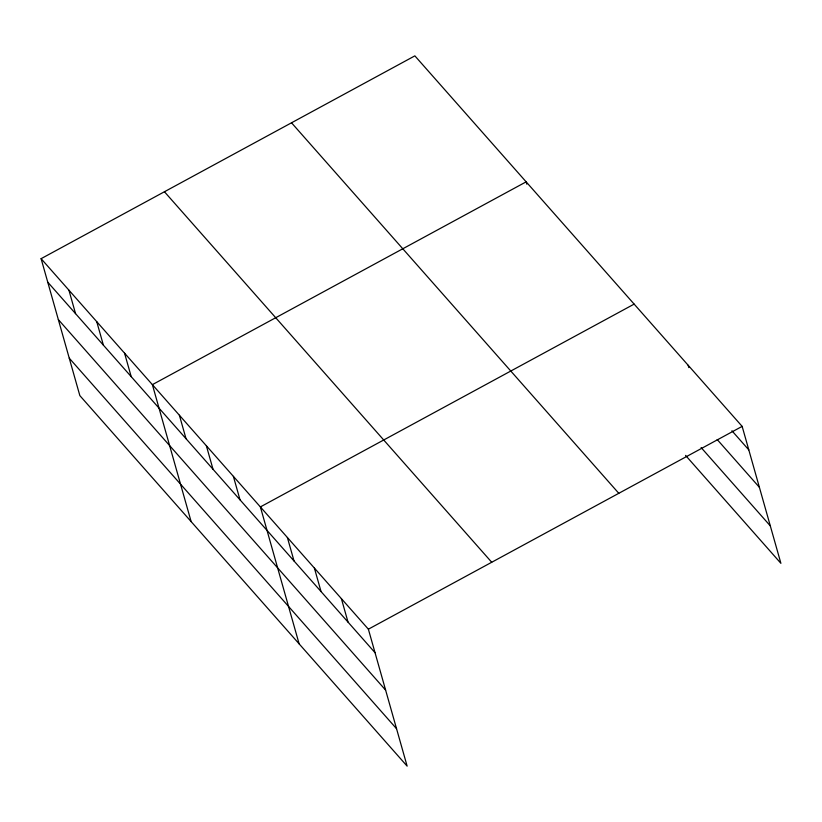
<?xml version="1.0" encoding="UTF-8"?>
<svg xmlns="http://www.w3.org/2000/svg" width="822" height="822" viewBox="0 0 822 822"><rect width="100%" height="100%" fill="white"/><g stroke="black" fill="none" stroke-linecap="round" stroke-linejoin="round"><path stroke-width="1.23" d="M41.1 258.673L368.379 629.19L407.137 766.135L79.847 395.618L41.1 258.673L414.863 55.865L742.153 426.382L780.9 563.327L685.558 455.388M634.142 304.109L260.379 506.917L299.126 643.862M368.379 629.19L742.153 426.382M731.919 430.769L748.801 449.881M717.205 439.554L759.394 487.312M701.115 447.558L770.306 525.885M291.522 122.797L618.802 493.313M164.441 191.752L491.72 562.258M47.748 282.162L375.027 652.678M58.341 319.604L385.621 690.12M69.254 358.176L396.533 728.693M688.148 365.245L688.815 367.598M526.81 184.19L526.142 181.847L152.378 384.645L191.125 521.59M341.377 598.622L348.025 622.11M314.384 568.053L321.032 591.542M287.381 537.485L294.029 560.974M233.376 476.349L240.024 499.848M206.373 445.781L213.021 469.28M179.381 415.213L186.029 438.712M124.554 353.152L131.201 376.651M96.739 321.659L103.387 345.158M68.914 290.166L75.562 313.665"/></g></svg>
